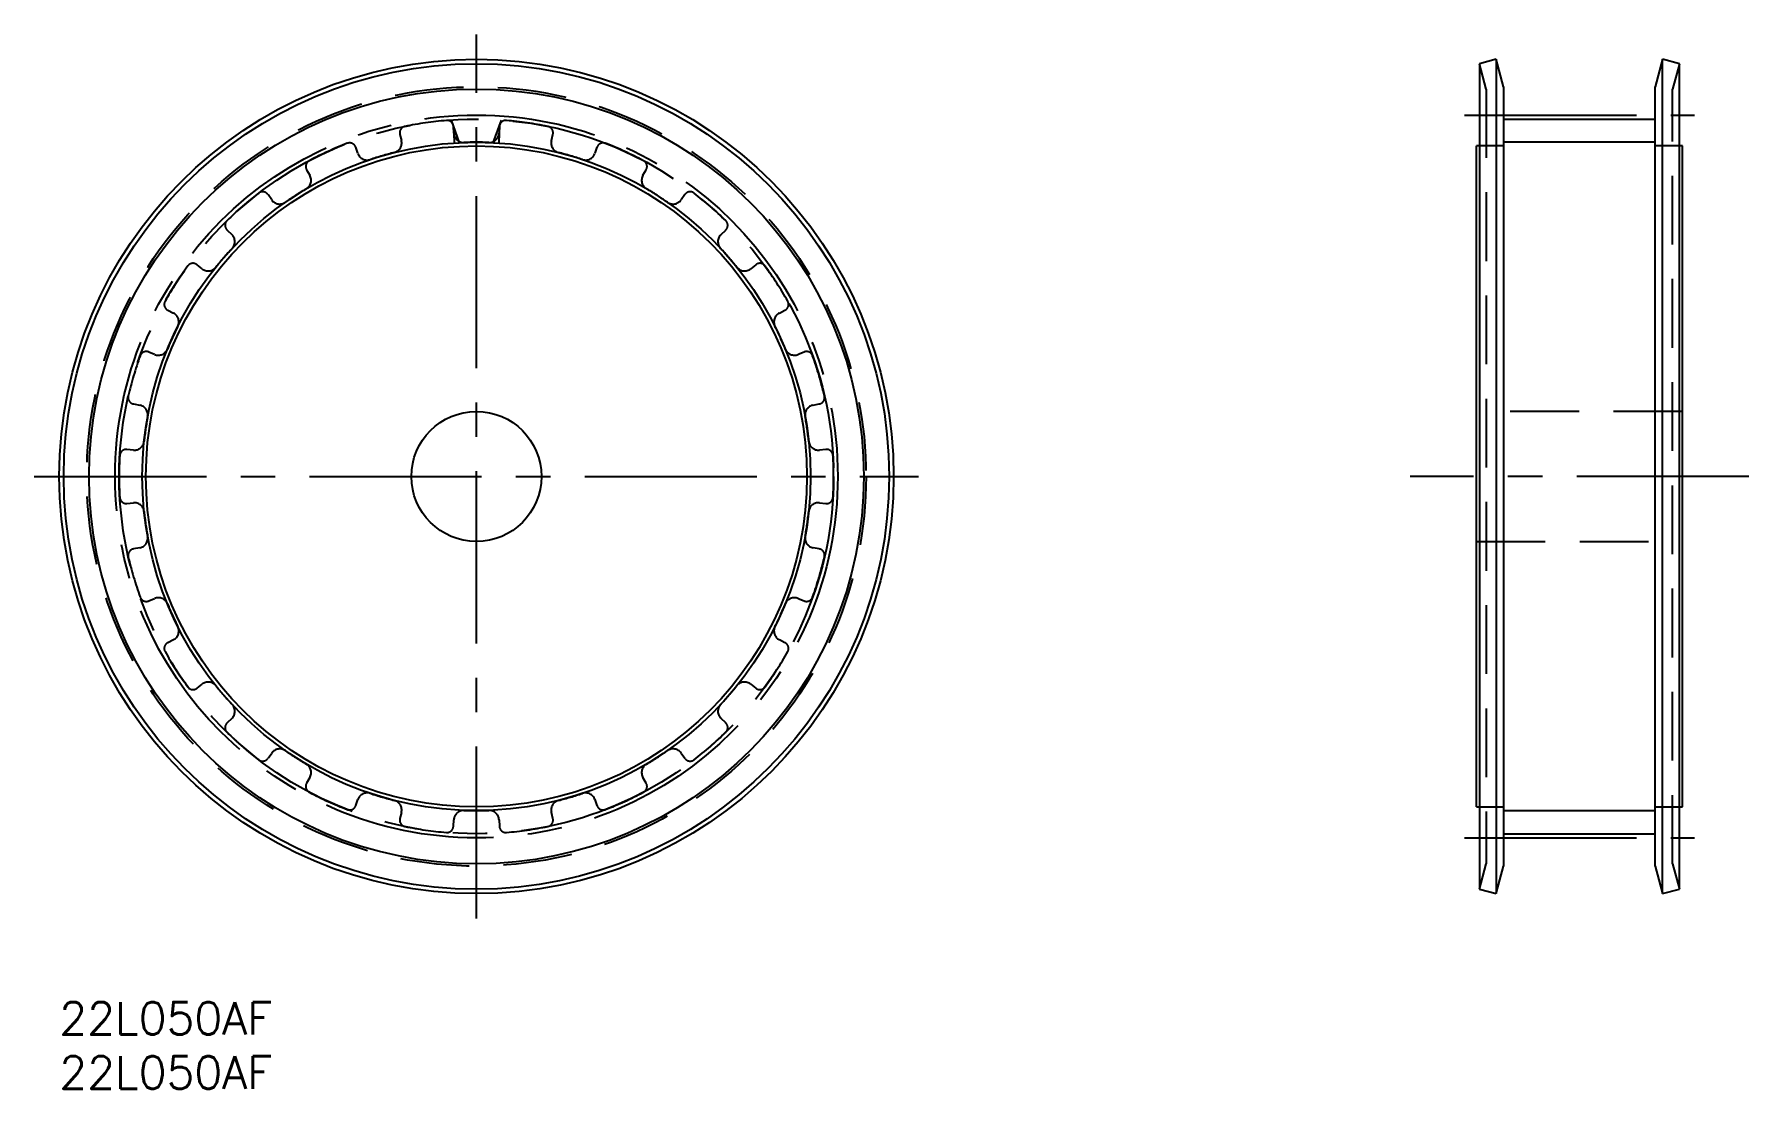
# Model space of a CAD drawing. Extents: x -2 to 156, y -8 to 89.
import ezdxf

# ---------------------------------------------------------------- set-up
doc = ezdxf.new("R2010")
doc.units = 0
doc.header["$LTSCALE"] = 0.5
for name, pattern in [('CENTER', [50.8, 31.75, -6.35, 6.35, -6.35]), ('DASHED', [19.05, 12.7, -6.35]), ('PHANTOM', [63.5, 31.75, -6.35, 6.35, -6.35, 6.35, -6.35])]:
    doc.linetypes.add(name, pattern=pattern)
for name, color, linetype in [('MSM_CENTER', 1, 'CENTER'), ('MSM_CONTINUOUS', 7, 'CONTINUOUS'), ('MSM_DASHED', 4, 'DASHED'), ('MSM_IMAGINARY', 6, 'PHANTOM'), ('MSM_NARROW', 5, 'CONTINUOUS'), ('MSM_PART_NUMBER', 7, 'CONTINUOUS')]:
    doc.layers.add(name, color=color, linetype=linetype)
doc.styles.get("Standard").update_dxf_attribs({"font": 'txt.shx', "height": 3, "bigfont": 'bigfont.shx'})

msp = doc.modelspace()

# ---------------------------------------------------------------- linework, layer by layer
at = {"layer": 'MSM_CENTER'}
for p, q in [((38.5, 7.7), (38.5, 89.3)), ((129.69, 81.85), (150.91, 81.85)), ((-2.3, 48.5), (79.3, 48.5)), ((155.93, 48.5), (124.68, 48.5)), ((129.69, 15.15), (150.91, 15.15))]:
    msp.add_line(p, q, dxfattribs=at)
msp.add_circle((38.5, 48.5), 33.35, dxfattribs=at)
at = {"layer": 'MSM_CONTINUOUS'}
for p, q in [((132.62, 87), (131.08, 86.59)), ((131.08, 86.59), (131.08, 10.41)), ((133.3, 84.46), (132.62, 87)), ((132.62, 87), (132.62, 10)), ((147.98, 87), (147.3, 84.46)), ((149.53, 86.59), (147.98, 87)), ((147.98, 10), (147.98, 87)), ((149.53, 10.41), (149.53, 86.59)), ((133.3, 84.46), (133.3, 12.54)), ((147.3, 12.54), (147.3, 84.46)), ((133.3, 81.47), (147.3, 81.47)), ((130.8, 18), (130.8, 79)), ((131.08, 79), (130.8, 79)), ((149.8, 79), (149.53, 79)), ((149.8, 18), (149.8, 79)), ((130.8, 18), (131.08, 18)), ((149.53, 18), (149.8, 18)), ((133.3, 15.53), (147.3, 15.53)), ((132.62, 10), (133.3, 12.54)), ((147.3, 12.54), (147.98, 10)), ((131.08, 10.41), (132.62, 10)), ((147.98, 10), (149.53, 10.41))]:
    msp.add_line(p, q, dxfattribs=at)
for radius in [38.5, 38.09, 35.75, 30.5, 6]:
    msp.add_circle((38.5, 48.5), radius, dxfattribs=at)
at = {"layer": 'MSM_DASHED'}
for p, q in [((131.7, 84.25), (131.08, 86.59)), ((149.53, 86.59), (148.9, 84.25)), ((131.7, 84.25), (131.7, 12.75)), ((148.9, 12.75), (148.9, 84.25)), ((36.41, 80.19), (36.38, 80.78)), ((40.62, 80.78), (40.59, 80.19)), ((31.44, 80.07), (31.58, 79.5)), ((45.42, 79.5), (45.56, 80.07)), ((27.56, 78.32), (27.37, 78.88)), ((49.63, 78.88), (49.44, 78.32)), ((133.3, 79), (131.08, 79)), ((149.53, 79), (147.3, 79)), ((22.83, 76.8), (23.13, 76.29)), ((53.87, 76.29), (54.17, 76.8)), ((19.61, 74.03), (19.27, 74.51)), ((57.73, 74.51), (57.39, 74.03)), ((15.49, 71.24), (15.92, 70.83)), ((61.08, 70.83), (61.51, 71.24)), ((13.18, 67.67), (12.72, 68.04)), ((64.28, 68.04), (63.82, 67.67)), ((10.02, 63.84), (10.54, 63.57)), ((66.46, 63.57), (66.98, 63.84)), ((8.8, 59.76), (8.26, 59.98)), ((68.74, 59.98), (68.2, 59.76)), ((6.85, 55.19), (7.43, 55.08)), ((69.57, 55.08), (70.15, 55.19)), ((149.8, 54.5), (130.8, 54.5)), ((6.84, 50.94), (6.25, 51)), ((70.75, 51), (70.16, 50.94)), ((6.25, 46), (6.84, 46.06)), ((70.16, 46.06), (70.75, 46)), ((7.43, 41.92), (6.85, 41.81)), ((70.15, 41.81), (69.57, 41.92)), ((130.8, 42.5), (149.8, 42.5)), ((8.26, 37.02), (8.8, 37.24)), ((68.2, 37.24), (68.74, 37.02)), ((10.54, 33.43), (10.02, 33.16)), ((66.98, 33.16), (66.46, 33.43)), ((12.72, 28.96), (13.18, 29.33)), ((63.82, 29.33), (64.28, 28.96)), ((15.92, 26.17), (15.49, 25.76)), ((61.51, 25.76), (61.08, 26.17)), ((19.27, 22.49), (19.61, 22.97)), ((57.39, 22.97), (57.73, 22.49)), ((23.13, 20.71), (22.83, 20.2)), ((54.17, 20.2), (53.87, 20.71)), ((27.37, 18.12), (27.56, 18.68)), ((31.58, 17.5), (31.44, 16.93)), ((45.56, 16.93), (45.42, 17.5)), ((49.44, 18.68), (49.63, 18.12)), ((131.08, 18), (133.3, 18)), ((147.3, 18), (149.53, 18)), ((36.38, 16.22), (36.41, 16.81)), ((40.59, 16.81), (40.62, 16.22)), ((131.08, 10.41), (131.7, 12.75)), ((148.9, 12.75), (149.53, 10.41))]:
    msp.add_line(p, q, dxfattribs=at)
msp.add_circle((38.5, 48.5), 35.96, dxfattribs=at)
for centre, radius, start, end in [((32.02, 80.21), 0.6, 101.5465, 193.9426), ((38.5, 48.5), 32.97, 94.8171, 101.5465), ((35.78, 80.76), 0.6, 2.421, 94.8171), ((41.22, 80.76), 0.6, 85.1829, 177.579), ((38.5, 48.5), 32.97, 78.4535, 85.1829), ((44.98, 80.21), 0.6, 346.0574, 78.4535), ((38.5, 48.5), 32.97, 111.1808, 117.9102), ((26.8, 78.68), 0.6, 18.7846, 111.1808), ((30.7, 79.28), 0.91, 284.2254, 13.9426), ((37.32, 80.23), 0.91, 182.421, 272.1383), ((38.5, 48.5), 30.84, 87.8617, 92.1383), ((39.68, 80.23), 0.91, 267.8617, 357.579), ((46.3, 79.28), 0.91, 166.0574, 255.7746), ((50.2, 78.68), 0.6, 68.8192, 161.2154), ((38.5, 48.5), 32.97, 62.0898, 68.8192), ((23.35, 77.1), 0.6, 117.9102, 210.3063), ((28.42, 78.61), 0.91, 198.7846, 288.5019), ((38.5, 48.5), 30.84, 104.2254, 108.5019), ((38.5, 48.5), 30.84, 71.4981, 75.7746), ((48.58, 78.61), 0.91, 251.4981, 341.2154), ((53.65, 77.1), 0.6, 329.6937, 62.0898), ((22.34, 75.83), 0.91, 300.589, 30.3063), ((54.66, 75.83), 0.91, 149.6937, 239.411), ((38.5, 48.5), 32.97, 127.5444, 134.2738), ((18.77, 74.17), 0.6, 35.1483, 127.5444), ((38.5, 48.5), 30.84, 120.589, 124.8655), ((38.5, 48.5), 30.84, 55.1345, 59.411), ((58.23, 74.17), 0.6, 52.4556, 144.8517), ((38.5, 48.5), 32.97, 45.7262, 52.4556), ((20.35, 74.55), 0.91, 215.1483, 304.8655), ((56.65, 74.55), 0.91, 235.1345, 324.8517), ((15.9, 71.68), 0.6, 134.2738, 226.6699), ((61.1, 71.68), 0.6, 313.3301, 45.7262), ((15.3, 70.17), 0.91, 316.9526, 46.6699), ((61.7, 70.17), 0.91, 133.3301, 223.0474), ((12.34, 67.57), 0.6, 51.5119, 143.908), ((38.5, 48.5), 30.84, 136.9526, 141.2292), ((38.5, 48.5), 30.84, 38.7708, 43.0474), ((64.66, 67.57), 0.6, 36.092, 128.4881), ((38.5, 48.5), 32.97, 143.908, 150.6374), ((13.75, 68.38), 0.91, 231.5119, 321.2292), ((63.25, 68.38), 0.91, 218.7708, 308.4881), ((38.5, 48.5), 32.97, 29.3626, 36.092), ((10.29, 64.37), 0.6, 150.6374, 243.0336), ((10.13, 62.76), 0.91, 333.3163, 63.0336), ((66.87, 62.76), 0.91, 116.9664, 206.6837), ((66.71, 64.37), 0.6, 296.9664, 29.3626), ((38.5, 48.5), 30.84, 153.3163, 157.5928), ((38.5, 48.5), 30.84, 22.4072, 26.6837), ((9.15, 60.6), 0.91, 247.8755, 337.5928), ((67.85, 60.6), 0.91, 202.4072, 292.1245), ((38.5, 48.5), 32.97, 160.2717, 167.0011), ((8.03, 59.43), 0.6, 67.8755, 160.2717), ((68.97, 59.43), 0.6, 19.7283, 112.1245), ((38.5, 48.5), 32.97, 12.9989, 19.7283), ((6.96, 55.78), 0.6, 167.0011, 259.3972), ((70.04, 55.78), 0.6, 280.6028, 12.9989), ((7.26, 54.19), 0.91, 349.6799, 79.3972), ((38.5, 48.5), 30.84, 169.6799, 173.9564), ((69.74, 54.19), 0.91, 100.6028, 190.3201), ((38.5, 48.5), 30.84, 6.0436, 10.3201), ((6.19, 50.4), 0.6, 84.2392, 176.6353), ((6.93, 51.84), 0.91, 264.2392, 353.9564), ((70.07, 51.84), 0.91, 186.0436, 275.7608), ((70.81, 50.4), 0.6, 3.3647, 95.7608), ((38.5, 48.5), 32.97, 176.6353, 183.3647), ((38.5, 48.5), 32.97, 356.6353, 3.3647), ((6.19, 46.6), 0.6, 183.3647, 275.7608), ((6.93, 45.16), 0.91, 6.0436, 95.7608), ((70.07, 45.16), 0.91, 84.2392, 173.9564), ((70.81, 46.6), 0.6, 264.2392, 356.6353), ((38.5, 48.5), 30.84, 186.0436, 190.3201), ((38.5, 48.5), 30.84, 349.6799, 353.9564), ((7.26, 42.81), 0.91, 280.6028, 10.3201), ((69.74, 42.81), 0.91, 169.6799, 259.3972), ((6.96, 41.22), 0.6, 100.6028, 192.9989), ((70.04, 41.22), 0.6, 347.0011, 79.3972), ((38.5, 48.5), 32.97, 192.9989, 199.7283), ((38.5, 48.5), 32.97, 340.2717, 347.0011), ((8.03, 37.57), 0.6, 199.7283, 292.1245), ((9.15, 36.4), 0.91, 22.4072, 112.1245), ((38.5, 48.5), 30.84, 202.4072, 206.6837), ((38.5, 48.5), 30.84, 333.3163, 337.5928), ((67.85, 36.4), 0.91, 67.8755, 157.5928), ((68.97, 37.57), 0.6, 247.8755, 340.2717), ((10.13, 34.24), 0.91, 296.9664, 26.6837), ((66.87, 34.24), 0.91, 153.3163, 243.0336), ((10.29, 32.63), 0.6, 116.9664, 209.3626), ((38.5, 48.5), 32.97, 209.3626, 216.092), ((38.5, 48.5), 32.97, 323.908, 330.6374), ((66.71, 32.63), 0.6, 330.6374, 63.0336), ((12.34, 29.43), 0.6, 216.092, 308.4881), ((13.75, 28.62), 0.91, 38.7708, 128.4881), ((38.5, 48.5), 30.84, 218.7708, 223.0474), ((38.5, 48.5), 30.84, 316.9526, 321.2292), ((63.25, 28.62), 0.91, 51.5119, 141.2292), ((64.66, 29.43), 0.6, 231.5119, 323.908), ((15.3, 26.83), 0.91, 313.3301, 43.0474), ((61.7, 26.83), 0.91, 136.9526, 226.6699), ((15.9, 25.32), 0.6, 133.3301, 225.7262), ((61.1, 25.32), 0.6, 314.2738, 46.6699), ((38.5, 48.5), 32.97, 225.7262, 232.4556), ((38.5, 48.5), 32.97, 307.5444, 314.2738), ((18.77, 22.83), 0.6, 232.4556, 324.8517), ((20.35, 22.45), 0.91, 55.1345, 144.8517), ((38.5, 48.5), 30.84, 235.1345, 239.411), ((38.5, 48.5), 30.84, 300.589, 304.8655), ((56.65, 22.45), 0.91, 35.1483, 124.8655), ((58.23, 22.83), 0.6, 215.1483, 307.5444), ((22.34, 21.17), 0.91, 329.6937, 59.411), ((54.66, 21.17), 0.91, 120.589, 210.3063), ((23.35, 19.9), 0.6, 149.6937, 242.0898), ((38.5, 48.5), 32.97, 242.0898, 248.8192), ((28.42, 18.39), 0.91, 71.4981, 161.2154), ((38.5, 48.5), 30.84, 251.4981, 255.7746), ((38.5, 48.5), 30.84, 284.2254, 288.5019), ((48.58, 18.39), 0.91, 18.7846, 108.5019), ((38.5, 48.5), 32.97, 291.1808, 297.9102), ((53.65, 19.9), 0.6, 297.9102, 30.3063), ((26.8, 18.32), 0.6, 248.8192, 341.2154), ((30.7, 17.72), 0.91, 346.0574, 75.7746), ((37.32, 16.77), 0.91, 87.8617, 177.579), ((38.5, 48.5), 30.84, 267.8617, 272.1383), ((39.68, 16.77), 0.91, 2.421, 92.1383), ((46.3, 17.72), 0.91, 104.2254, 193.9426), ((50.2, 18.32), 0.6, 198.7846, 291.1808), ((32.02, 16.79), 0.6, 166.0574, 258.4535), ((38.5, 48.5), 32.97, 258.4535, 265.1829), ((35.78, 16.24), 0.6, 265.1829, 357.579), ((41.22, 16.24), 0.6, 182.421, 274.8171), ((38.5, 48.5), 32.97, 274.8171, 281.5465), ((44.98, 16.79), 0.6, 281.5465, 13.9426)]:
    msp.add_arc(centre, radius, start, end, dxfattribs=at)
at = {"layer": 'MSM_IMAGINARY'}
msp.add_circle((38.5, 48.5), 32.97, dxfattribs=at)
at = {"layer": 'MSM_NARROW'}
for p, q in [((36.95, 79.3), (36.19, 81.39)), ((40.05, 79.3), (40.81, 81.39)), ((36.41, 80.19), (36.45, 79.27)), ((40.59, 80.19), (40.56, 79.27)), ((147.3, 79.34), (133.3, 79.34)), ((133.3, 17.66), (147.3, 17.66))]:
    msp.add_line(p, q, dxfattribs=at)
msp.add_circle((38.5, 48.5), 30.84, dxfattribs=at)

# ---------------------------------------------------------------- texts
at = {"layer": 'MSM_PART_NUMBER'}
for p in [(0, -3), (0, -8)]:
    msp.add_text('22L050AF', height=3, dxfattribs=at).set_placement(p)

doc.saveas('drawing.dxf')
